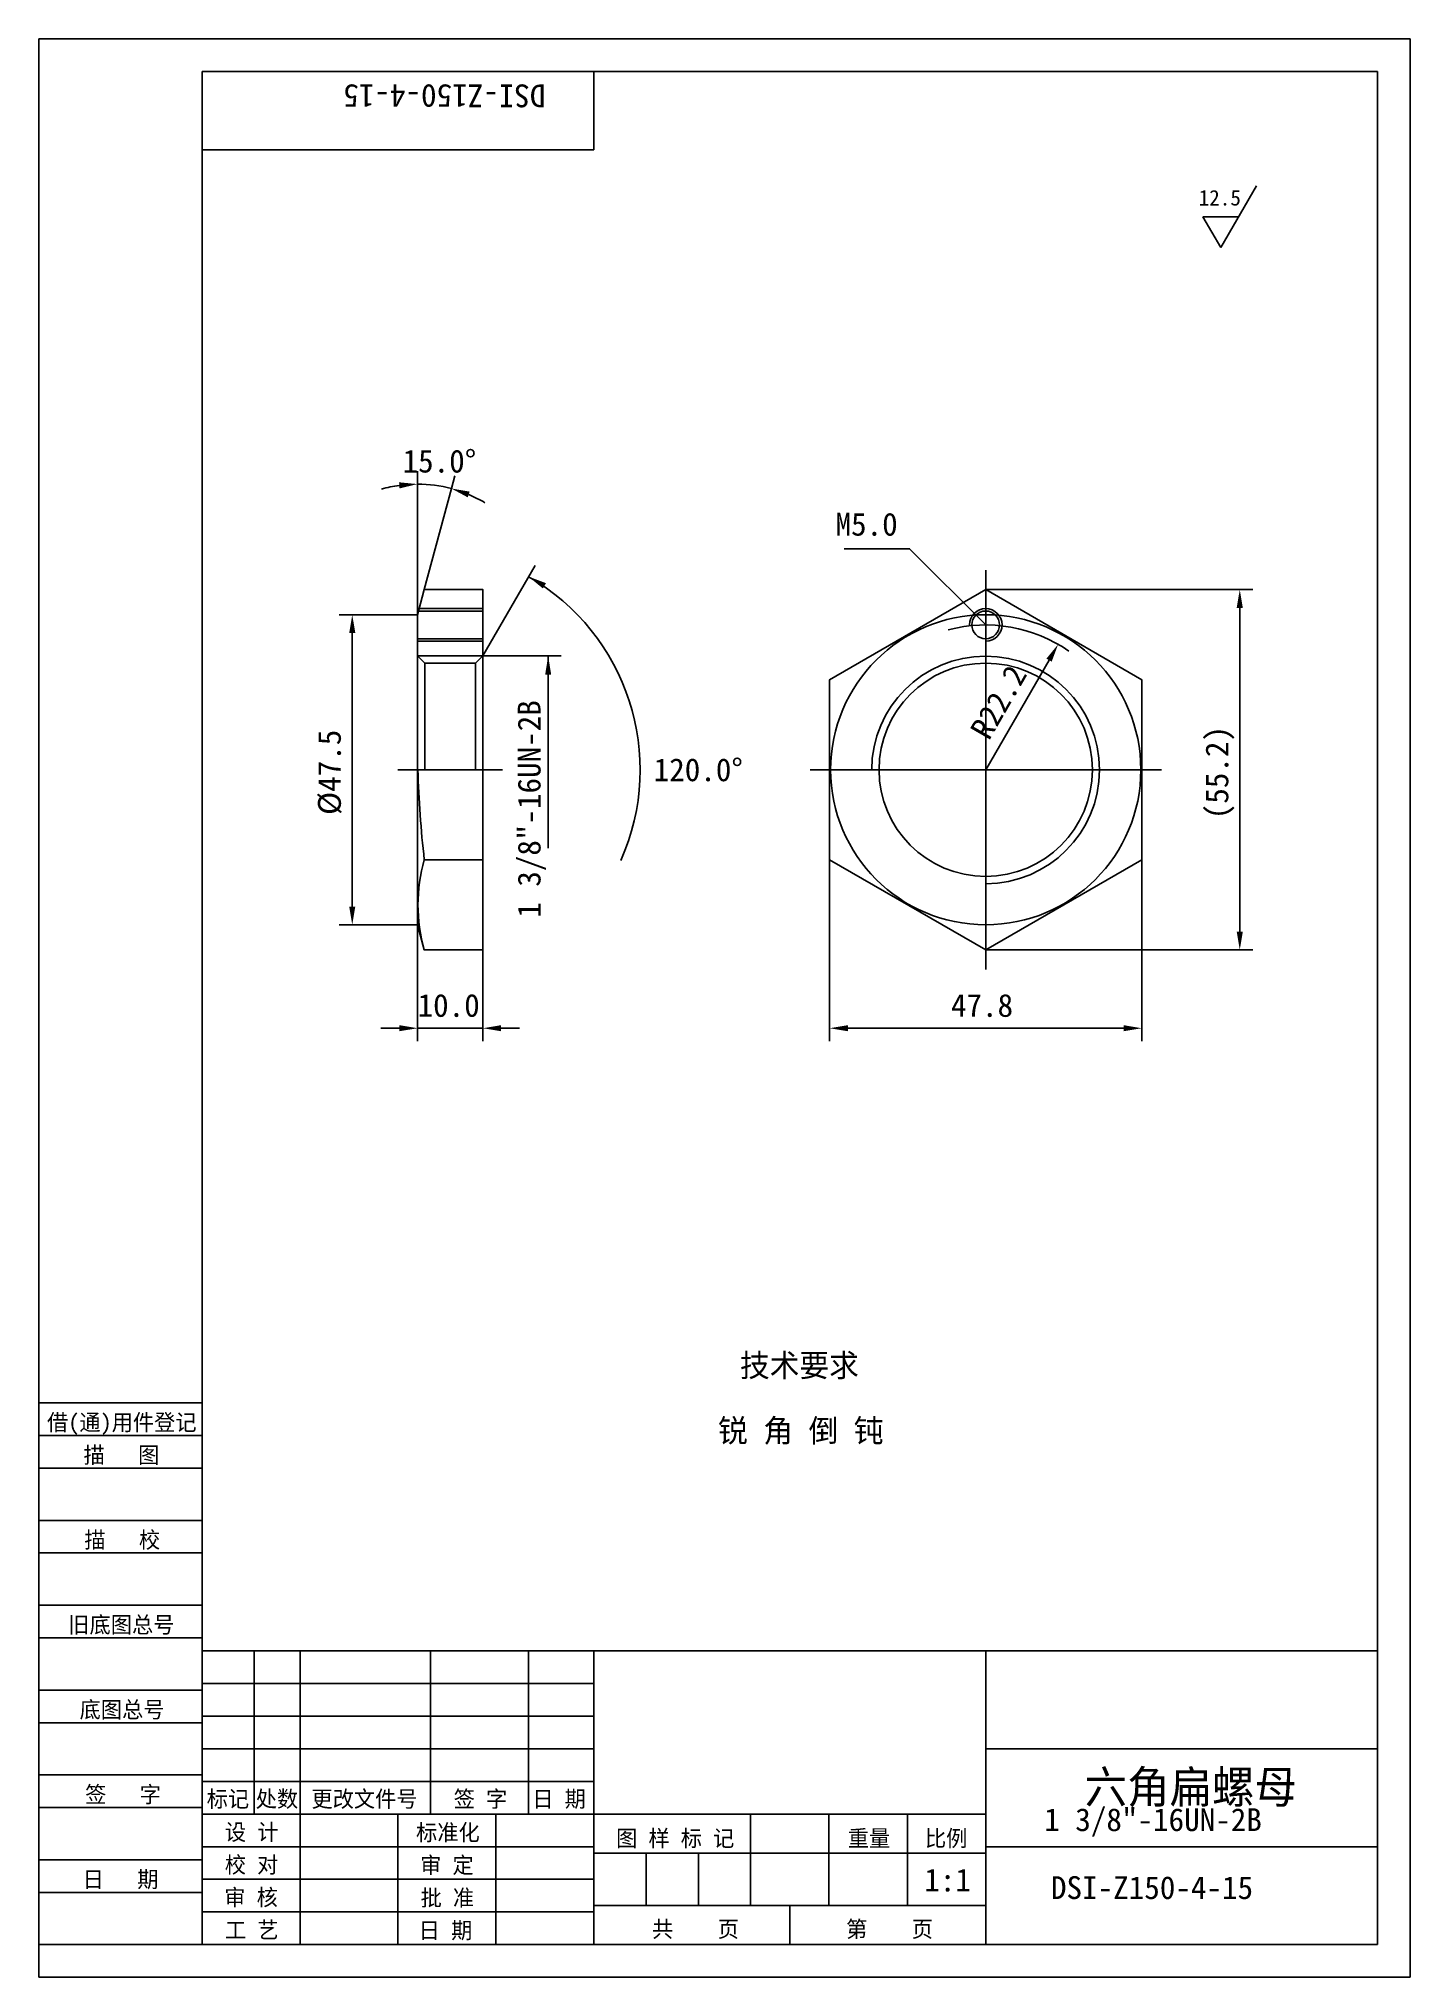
# Model space of a CAD drawing. Header units: metres. Extents: x 0 to 210, y 0 to 297.
import ezdxf

# ---------------------------------------------------------------- set-up
doc = ezdxf.new("R2010")
doc.units = ezdxf.units.M
for name, color, linetype in [('C', 6, 'Continuous'), ('D', 1, 'Continuous'), ('FL', 5, 'Continuous'), ('T', 7, 'Continuous'), ('TL', 4, 'Continuous')]:
    doc.layers.add(name, color=color, linetype=linetype)

# ---------------------------------------------------------------- blocks, each defined once
blk = doc.blocks.new('TUKUN4')
at = {"layer": 'FL'}
for p, q in [((0, 297), (0, 0)), ((210, 297), (0, 297)), ((210, 0), (210, 297)), ((0, 78), (25, 78)), ((0, 70), (25, 70)), ((0, 65), (25, 65)), ((0, 57), (25, 57)), ((0, 52), (25, 52)), ((33, 25), (33, 50)), ((40, 5), (40, 50)), ((60, 25), (60, 50)), ((75, 25), (75, 50)), ((25, 45), (85, 45)), ((0, 44), (25, 44)), ((0, 39), (25, 39)), ((25, 40), (85, 40)), ((25, 35), (85, 35)), ((0, 31), (25, 31)), ((25, 30), (85, 30)), ((0, 26), (25, 26)), ((70, 5), (70, 25)), ((0, 18), (25, 18)), ((25, 20), (85, 20)), ((25, 15), (85, 15)), ((0, 13), (25, 13)), ((25, 10), (85, 10)), ((0, 0), (210, 0))]:
    blk.add_line(p, q, dxfattribs=at)
at = {"layer": 'TL'}
for p, q in [((25, 5), (25, 292)), ((205, 292), (25, 292)), ((85, 292), (85, 280)), ((205, 5), (205, 292)), ((85, 280), (25, 280)), ((0, 88), (25, 88)), ((0, 83), (25, 83)), ((205, 50), (25, 50)), ((85, 5), (85, 50)), ((145, 5), (145, 50)), ((205, 35), (145, 35)), ((145, 25), (25, 25)), ((55, 5), (55, 25)), ((109, 11), (109, 25)), ((121, 11), (121, 25)), ((133, 11), (133, 25)), ((85, 19), (145, 19)), ((93, 11), (93, 19)), ((101, 11), (101, 19)), ((205, 20), (145, 20)), ((145, 11), (85, 11)), ((115, 5), (115, 11)), ((0, 5), (205, 5))]:
    blk.add_line(p, q, dxfattribs=at)
at = {"layer": 'T'}
for s, p in [('借(通)用件登记', (1.26, 83.76)), ('描   图', (6.86, 78.76)), ('描   校', (6.98, 65.76)), ('旧底图总号', (4.52, 52.76)), ('底图总号', (6.25, 39.76)), ('签   字', (7.1, 26.76)), ('标记', (25.71, 26.07)), ('处数', (33.22, 26.07)), ('更改文件号', (41.75, 26.07)), ('签 字', (63.53, 26.07)), ('日 期', (75.57, 26.07)), ('设 计', (28.5, 20.99)), ('标准化', (57.77, 20.93)), ('图 样 标 记', (88.4, 20.04)), ('重量', (123.88, 20.04)), ('比例', (135.7, 20.04)), ('校 对', (28.48, 15.99)), ('审 定', (58.39, 15.93)), ('日   期', (6.72, 13.76)), ('审 核', (28.41, 10.99)), ('批 准', (58.46, 10.93)), ('共    页', (93.91, 6.13)), ('第    页', (123.62, 6.13)), ('工 艺', (28.52, 5.99)), ('日 期', (58.18, 5.93))]:
    blk.add_text(s, height=2.5, dxfattribs=at).set_placement(p)

msp = doc.modelspace()

# ---------------------------------------------------------------- linework, layer by layer
at = {"layer": 'C'}
for points in [[(145, 215.6), (145, 154.4)], [(55, 185), (71, 185)], [(118.1, 185), (171.9, 185)]]:
    msp.add_lwpolyline(points, dxfattribs=at)
at = {"layer": 'D'}
for p, q in [((186.46, 274.46), (181, 265)), ((181, 265), (178.27, 269.73)), ((178.27, 269.73), (183.73, 269.73)), ((58, 228.75), (58, 230.77)), ((63.18, 228.07), (63.7, 230.02)), ((145, 212.6), (185.9, 212.6)), ((58, 208.75), (46, 208.75)), ((183.9, 209.8), (183.9, 160.2)), ((48, 205.95), (48, 164.05)), ((78, 202.46), (78, 173)), ((154.7, 201.8), (145, 185)), ((121.1, 171.2), (121.1, 143.4)), ((168.9, 171.2), (168.9, 143.4)), ((58, 161.25), (46, 161.25)), ((58, 161.25), (58, 143.4)), ((68, 157.4), (68, 143.4)), ((145, 157.4), (185.9, 157.4)), ((55.2, 145.4), (52.4, 145.4)), ((58, 145.4), (68, 145.4)), ((70.8, 145.4), (73.6, 145.4)), ((123.9, 145.4), (166.1, 145.4))]:
    msp.add_line(p, q, dxfattribs=at)
for points in [[(58, 208.75), (58, 228.75)], [(59.03, 212.6), (63.18, 228.07)], [(145, 207.2), (133.33, 218.87), (123.33, 218.87)], [(68, 202.46), (76, 216.32)], [(68, 202.46), (80, 202.46)]]:
    msp.add_lwpolyline(points, dxfattribs=at)
msp.add_lwpolyline([(139.25, 206.44, -0.22), (157.73, 203.19, -0.22)], format="xyb", dxfattribs=at)
for centre, radius, start, end in [((58, 208.75), 20.02, 75, 90), ((58, 208.75), 20.02, 98.02, 106.04), ((58, 208.75), 20.02, 58.96, 66.98), ((57.92, 185), 34.16, 336, 60)]:
    msp.add_arc(centre, radius, start, end, dxfattribs=at)
for points in [[(55.17, 229.04), (55.24, 228.11), (58, 228.77)], [(65.68, 226.74), (65.98, 227.62), (63.18, 228.09)], [(77.19, 212.78), (77.66, 213.59), (75, 214.59)], [(183.43, 209.8), (184.37, 209.8), (183.9, 212.6)], [(47.53, 205.95), (48.47, 205.95), (48, 208.75)], [(78.46, 199.58), (78, 202.46), (77.54, 199.58)], [(155.1, 201.57), (154.3, 202.03), (156.1, 204.23)], [(47.53, 164.05), (48.47, 164.05), (48, 161.25)], [(183.43, 160.2), (184.37, 160.2), (183.9, 157.4)], [(55.2, 145.87), (55.2, 144.94), (58, 145.4)], [(70.8, 145.87), (70.8, 144.94), (68, 145.4)], [(123.9, 145.87), (123.9, 144.94), (121.1, 145.4)], [(166.1, 145.87), (166.1, 144.94), (168.9, 145.4)]]:
    msp.add_solid(points, dxfattribs=at)
at = {"layer": 'FL'}
for points in [[(58.25, 209.7), (68, 209.7)], [(58, 204.7), (68, 204.7)], [(58, 202.46), (68, 202.46)]]:
    msp.add_lwpolyline(points, dxfattribs=at)
for points in [[(145, 204.7, 2.41), (142.5, 207.2, 2.41)], [(145, 167.54, 2.41), (127.54, 185, 2.41)]]:
    msp.add_lwpolyline(points, format="xyb", dxfattribs=at)
at = {"layer": 'TL'}
for points in [[(68, 209.32), (68, 212.6), (59.03, 212.6), (58.15, 209.32), (68, 209.32)], [(145, 157.4), (168.9, 171.2), (168.9, 198.8), (145, 212.6), (121.1, 198.8), (121.1, 171.2), (145, 157.4)], [(58, 205.07), (58, 208.75), (58.15, 209.32)], [(68, 205.07), (68, 209.32)], [(66.88, 201.34), (68, 202.46), (68, 205.07), (58, 205.07), (58, 202.46), (59.12, 201.34), (66.88, 201.34)], [(58, 161.25), (58, 202.46)], [(68, 171.2), (68, 202.46)], [(59.12, 201.34), (59.12, 185)], [(66.88, 201.34), (66.88, 185)]]:
    msp.add_lwpolyline(points, dxfattribs=at)
for points in [[(168.75, 185, 1), (121.25, 185, 1)], [(147.12, 207.2, 1), (142.88, 207.2, 1)], [(161.34, 185, 1), (128.66, 185, 1)]]:
    msp.add_lwpolyline(points, format="xyb", close=True, dxfattribs=at)
for points in [[(58.04, 185, 0.02), (59.03, 171.2, 0.02)], [(58, 161.25), (59.03, 157.4), (68, 157.4), (68, 171.2), (59.03, 171.2, 0.14), (59.03, 157.4, 0.14)]]:
    msp.add_lwpolyline(points, format="xyb", dxfattribs=at)

# ---------------------------------------------------------------- block references
at = {"layer": 'T'}
msp.add_blockref('TUKUN4', (0, 0), dxfattribs=at)

# ---------------------------------------------------------------- texts
at = {"layer": 'D'}
for s, rotation, p in [('DSI-Z150-4-15', 180, (77.58, 290)), ('R22.2', 60, (145.49, 189.35)), ('1 3/8%%034-16UN-2B', 90, (76.83, 162.32)), ('%%C47.5', 90, (46.25, 178.08)), ('(55.2)', 90, (182.15, 177.42))]:
    msp.add_text(s, height=3.5, rotation=rotation, dxfattribs=at).set_placement(p)
for s, height, p in [('12.5', 2.38, (177.6, 271.45)), ('15.0%%d', 3.5, (55.7, 230.54)), ('M5.0', 3.5, (122, 220.87)), ('120.0%%d', 3.5, (94.15, 183.25)), ('10.0', 3.5, (58, 147.15)), ('47.8', 3.5, (139.67, 147.15)), ('技术要求', 3.5, (107.37, 92)), ('锐 角 倒 钝', 3.5, (104.01, 82)), ('六角扁螺母', 5, (160.15, 26.65)), ('1 3/8%%034-16UN-2B', 3.5, (153.95, 22.39)), ('1:1', 3.5, (135.59, 13.14)), ('DSI-Z150-4-15', 3.5, (154.99, 11.98))]:
    msp.add_text(s, height=height, dxfattribs=at).set_placement(p)

doc.saveas('drawing.dxf')
